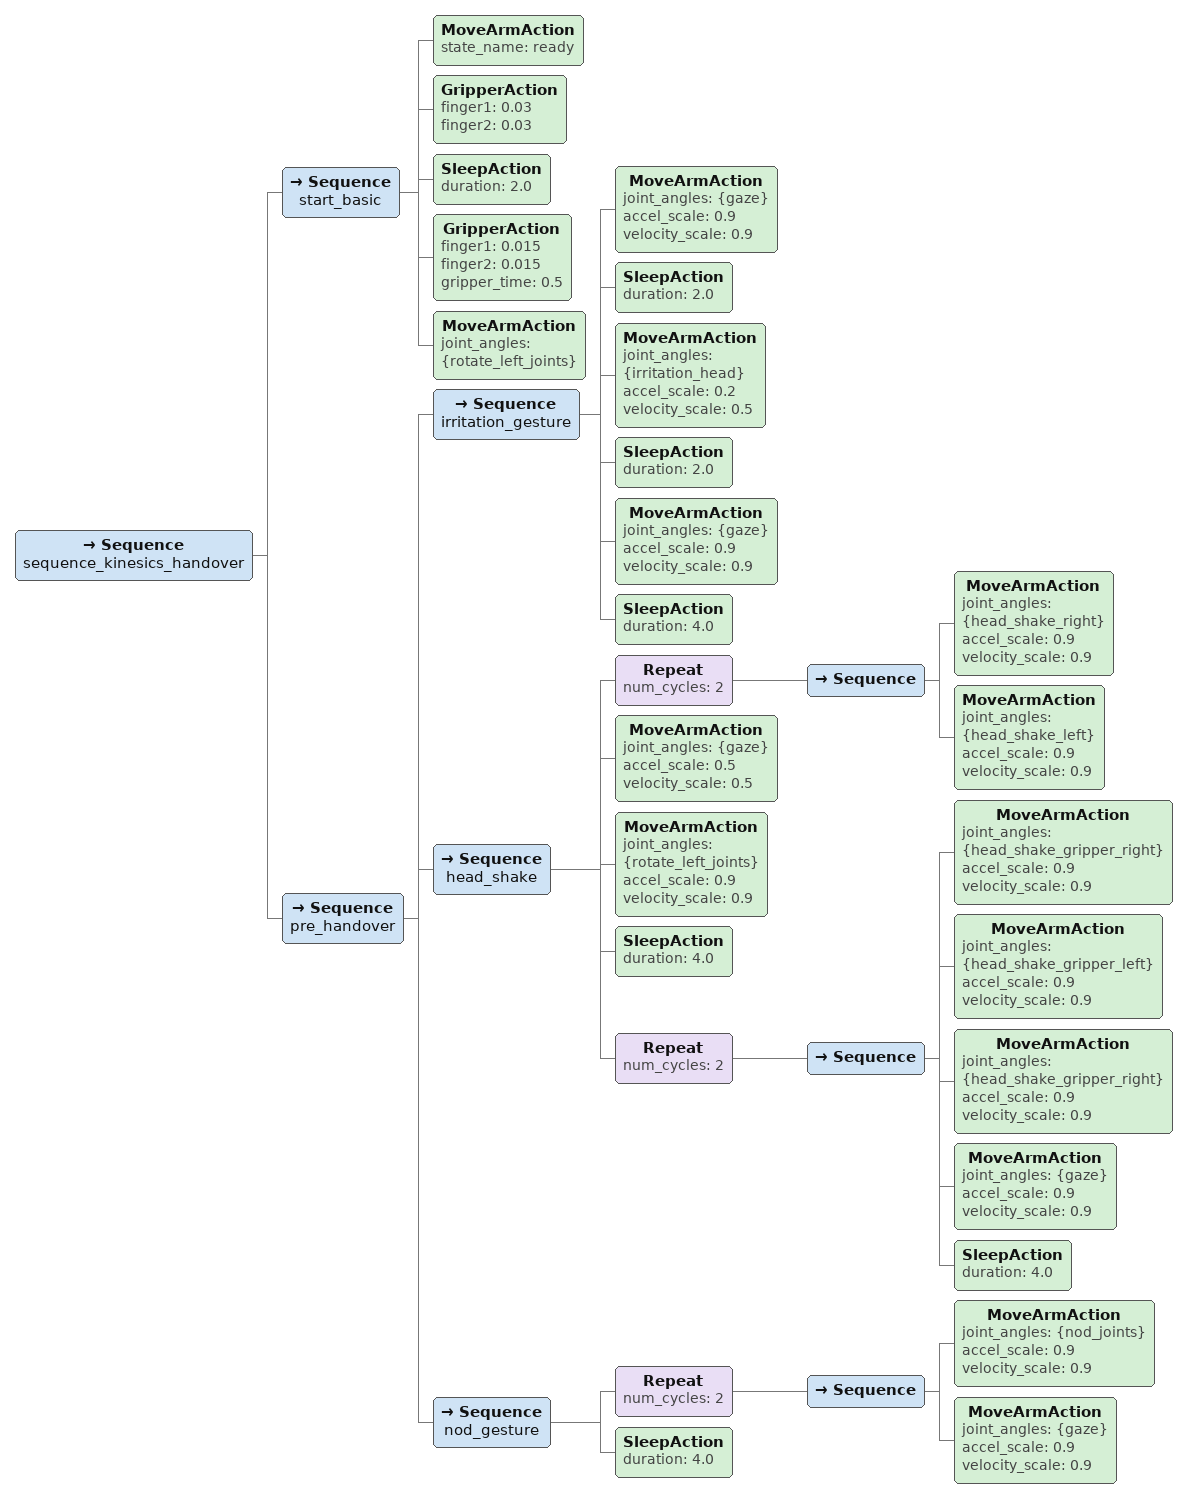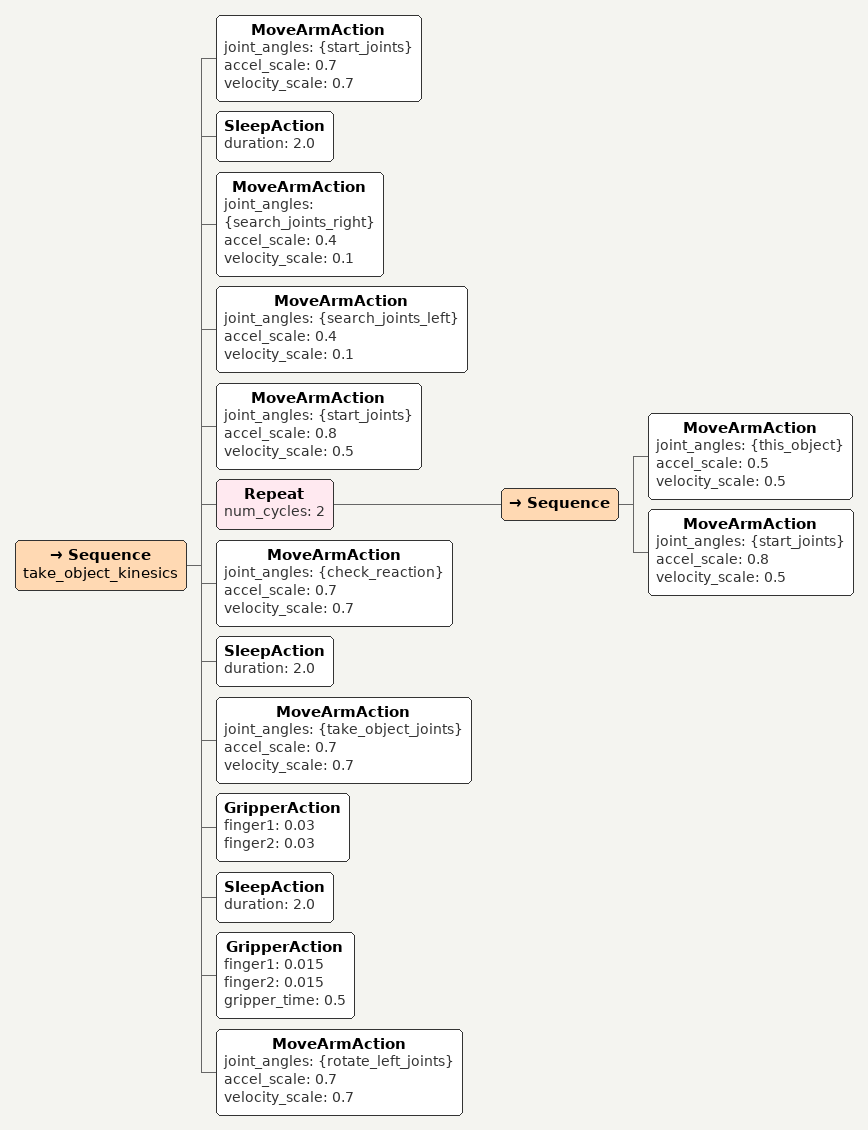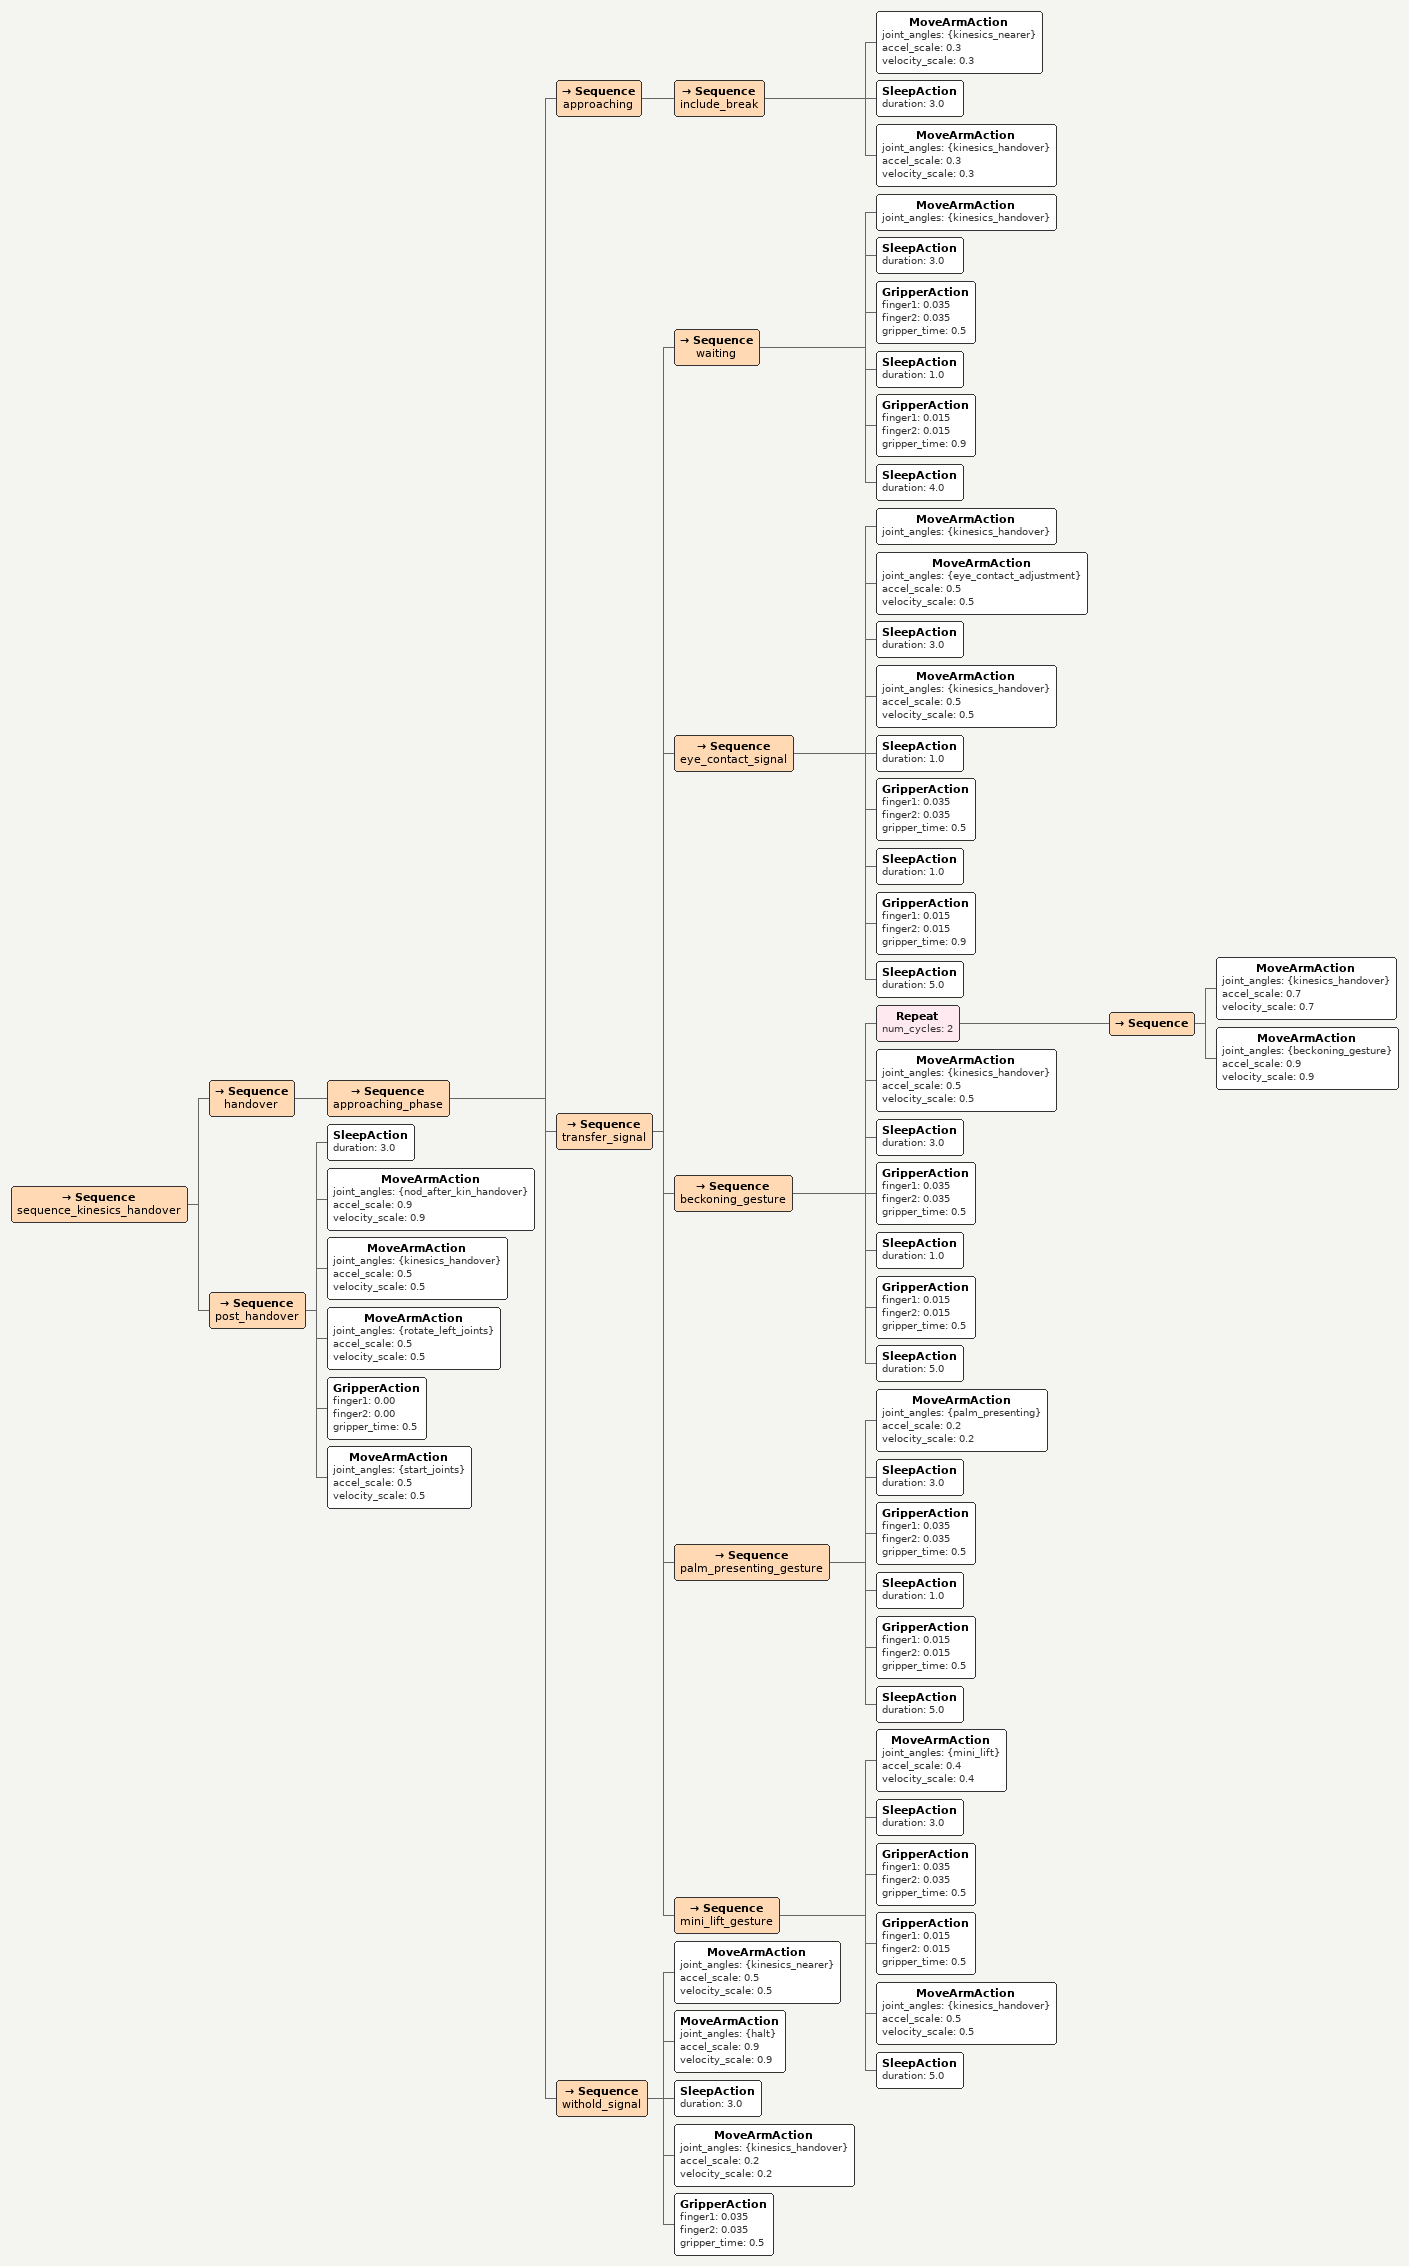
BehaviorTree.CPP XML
<Sequence name="sequence_kinesics_handover">
  <Sequence name="start_basic">
    <MoveArmAction state_name="ready"/>
    <GripperAction finger1="0.03" finger2="0.03"/> <!-- Objekt greifen -->
    <SleepAction duration="2.0"/>  <!-- 2 Sekunden warten -->
    <GripperAction finger1="0.015" finger2="0.015" gripper_time="0.5"/>  <!-- Objekt greifen -->
    <MoveArmAction joint_angles="{rotate_left_joints}"/>
  </Sequence>

  <Sequence name="pre_handover">
    <Sequence name="irritation_gesture">
      <MoveArmAction joint_angles="{gaze}" accel_scale="0.9" velocity_scale="0.9"/>
      <SleepAction duration="2.0"/>
      <MoveArmAction joint_angles="{irritation_head}" accel_scale="0.2" velocity_scale="0.5"/>
      <SleepAction duration="2.0"/>
      <MoveArmAction joint_angles="{gaze}" accel_scale="0.9" velocity_scale="0.9"/>
      <SleepAction duration="4.0"/>
    </Sequence>

    <Sequence name="head_shake">
      <Repeat num_cycles="2">
        <Sequence>
          <MoveArmAction joint_angles="{head_shake_right}" accel_scale="0.9" velocity_scale="0.9"/>
          <MoveArmAction joint_angles="{head_shake_left}" accel_scale="0.9" velocity_scale="0.9"/>
        </Sequence>
      </Repeat>
      <MoveArmAction joint_angles="{gaze}" accel_scale="0.5" velocity_scale="0.5"/>
      <MoveArmAction joint_angles="{rotate_left_joints}" accel_scale="0.9" velocity_scale="0.9"/>
      <SleepAction duration="4.0"/>
      <Repeat num_cycles="2">
        <Sequence>
          <MoveArmAction joint_angles="{head_shake_gripper_right}" accel_scale="0.9" velocity_scale="0.9"/>
          <MoveArmAction joint_angles="{head_shake_gripper_left}" accel_scale="0.9" velocity_scale="0.9"/>
          <MoveArmAction joint_angles="{head_shake_gripper_right}" accel_scale="0.9" velocity_scale="0.9"/>
          <MoveArmAction joint_angles="{gaze}" accel_scale="0.9" velocity_scale="0.9"/>
          <SleepAction duration="4.0"/>
        </Sequence>
      </Repeat>
    </Sequence>

    <Sequence name="nod_gesture">
      <Repeat num_cycles="2">
        <Sequence>
          <MoveArmAction joint_angles="{nod_joints}" accel_scale="0.9" velocity_scale="0.9"/>
          <MoveArmAction joint_angles="{gaze}" accel_scale="0.9" velocity_scale="0.9"/>
        </Sequence>
      </Repeat>
      <SleepAction duration="4.0"/>
    </Sequence>
  </Sequence>
</Sequence>

<Sequence name="take_object_kinesics">
  <MoveArmAction joint_angles="{start_joints}" accel_scale="0.7" velocity_scale="0.7"/>
  <SleepAction duration="2.0"/>
  <MoveArmAction joint_angles="{search_joints_right}" accel_scale="0.4" velocity_scale="0.1"/>
  <MoveArmAction joint_angles="{search_joints_left}" accel_scale="0.4" velocity_scale="0.1"/>
  <MoveArmAction joint_angles="{start_joints}" accel_scale="0.8" velocity_scale="0.5"/>
  <Repeat num_cycles="2">
    <Sequence>
      <MoveArmAction joint_angles="{this_object}" accel_scale="0.5" velocity_scale="0.5"/>
      <MoveArmAction joint_angles="{start_joints}" accel_scale="0.8" velocity_scale="0.5"/>
    </Sequence>
  </Repeat>
  <MoveArmAction joint_angles="{check_reaction}" accel_scale="0.7" velocity_scale="0.7"/>
  <SleepAction duration="2.0"/>
  <MoveArmAction joint_angles="{take_object_joints}" accel_scale="0.7" velocity_scale="0.7"/>
  <GripperAction finger1="0.03" finger2="0.03"/>
  <SleepAction duration="2.0"/>
  <GripperAction finger1="0.015" finger2="0.015" gripper_time="0.5"/> <!-- Objekt greifen -->
  <MoveArmAction joint_angles="{rotate_left_joints}" accel_scale="0.7" velocity_scale="0.7"/>
</Sequence>

<Sequence name="sequence_kinesics_handover">
  <Sequence name="handover">
    <Sequence name="approaching_phase">
      <Sequence name="approaching">
        <Sequence name="include_break">
          <MoveArmAction joint_angles="{kinesics_nearer}" accel_scale="0.3" velocity_scale="0.3"/>
          <SleepAction duration="3.0"/>
          <MoveArmAction joint_angles="{kinesics_handover}" accel_scale="0.3" velocity_scale="0.3"/>
        </Sequence>
        <!--Start from Rotate left-->
      </Sequence>

      <Sequence name="transfer_signal">
        <Sequence name="waiting">
          <MoveArmAction joint_angles="{kinesics_handover}"/>
          <SleepAction duration="3.0"/>  <!-- 3 Sekunden warten, wartet bis Augenkontakt da ist-->
          <GripperAction finger1="0.035" finger2="0.035" gripper_time="0.5"/> <!-- Objekt loslassen -->
          <SleepAction duration="1.0"/>  <!-- 1 Sekunden warten -->
          <GripperAction finger1="0.015" finger2="0.015" gripper_time="0.9"/>
          <SleepAction duration="4.0"/>
        </Sequence>
        <Sequence name="eye_contact_signal">
          <MoveArmAction joint_angles="{kinesics_handover}"/>
          <MoveArmAction joint_angles="{eye_contact_adjustment}" accel_scale="0.5" velocity_scale="0.5"/>
          <SleepAction duration="3.0"/>  <!-- 3 Sekunden warten, wartet bis Augenkontakt da ist-->
          <MoveArmAction joint_angles="{kinesics_handover}" accel_scale="0.5" velocity_scale="0.5"/>
          <SleepAction duration="1.0"/>  <!-- 1 Sekunden warten -->
          <GripperAction finger1="0.035" finger2="0.035" gripper_time="0.5"/> <!-- Objekt loslassen -->
          <SleepAction duration="1.0"/>  <!-- 1 Sekunden warten -->
          <GripperAction finger1="0.015" finger2="0.015" gripper_time="0.9"/>
          <SleepAction duration="5.0"/>  <!-- 1 Sekunden warten -->
        </Sequence>
        <Sequence name="beckoning_gesture">
          <Repeat num_cycles="2">
            <Sequence>
              <MoveArmAction joint_angles="{kinesics_handover}" accel_scale="0.7" velocity_scale="0.7"/>
              <MoveArmAction joint_angles="{beckoning_gesture}" accel_scale="0.9" velocity_scale="0.9"/>
            </Sequence>
          </Repeat>
          <MoveArmAction joint_angles="{kinesics_handover}" accel_scale="0.5" velocity_scale="0.5"/>
          <SleepAction duration="3.0"/>
          <GripperAction finger1="0.035" finger2="0.035" gripper_time="0.5"/>
          <SleepAction duration="1.0"/>
          <GripperAction finger1="0.015" finger2="0.015" gripper_time="0.5"/>
          <SleepAction duration="5.0"/>
        </Sequence>
        <Sequence name="palm_presenting_gesture">
          <MoveArmAction joint_angles="{palm_presenting}" accel_scale="0.2" velocity_scale="0.2"/>
          <SleepAction duration="3.0"/>
          <GripperAction finger1="0.035" finger2="0.035" gripper_time="0.5"/>
          <SleepAction duration="1.0"/>
          <GripperAction finger1="0.015" finger2="0.015" gripper_time="0.5"/>
          <SleepAction duration="5.0"/>
        </Sequence>
        <Sequence name="mini_lift_gesture">
          <MoveArmAction joint_angles="{mini_lift}" accel_scale="0.4" velocity_scale="0.4"/>
          <SleepAction duration="3.0"/>  <!-- 2 Sekunden warten -->
          <GripperAction finger1="0.035" finger2="0.035" gripper_time="0.5"/> <!-- Objekt loslassen -->
          <GripperAction finger1="0.015" finger2="0.015" gripper_time="0.5"/>
          <MoveArmAction joint_angles="{kinesics_handover}" accel_scale="0.5" velocity_scale="0.5"/>
          <SleepAction duration="5.0"/>
        </Sequence>
      </Sequence>
      <Sequence name="withold_signal">
        <MoveArmAction joint_angles="{kinesics_nearer}" accel_scale="0.5" velocity_scale="0.5"/>
        <MoveArmAction joint_angles="{halt}" accel_scale="0.9" velocity_scale="0.9"/>
        <SleepAction duration="3.0"/>  <!-- 3 Sekunden warten -->
        <MoveArmAction joint_angles="{kinesics_handover}" accel_scale="0.2" velocity_scale="0.2"/>
        <GripperAction finger1="0.035" finger2="0.035" gripper_time="0.5"/> <!-- Objekt loslassen -->
      </Sequence>
    </Sequence>
  </Sequence>

  <Sequence name="post_handover">
    <SleepAction duration="3.0"/>  <!-- 2 Sekunden warten -->
    <MoveArmAction joint_angles="{nod_after_kin_handover}" accel_scale="0.9" velocity_scale="0.9"/>
    <MoveArmAction joint_angles="{kinesics_handover}" accel_scale="0.5" velocity_scale="0.5"/>
    <MoveArmAction joint_angles="{rotate_left_joints}" accel_scale="0.5" velocity_scale="0.5"/>
    <GripperAction finger1="0.00" finger2="0.00" gripper_time="0.5"/>
    <MoveArmAction joint_angles="{start_joints}" accel_scale="0.5" velocity_scale="0.5"/>
  </Sequence>
</Sequence>
